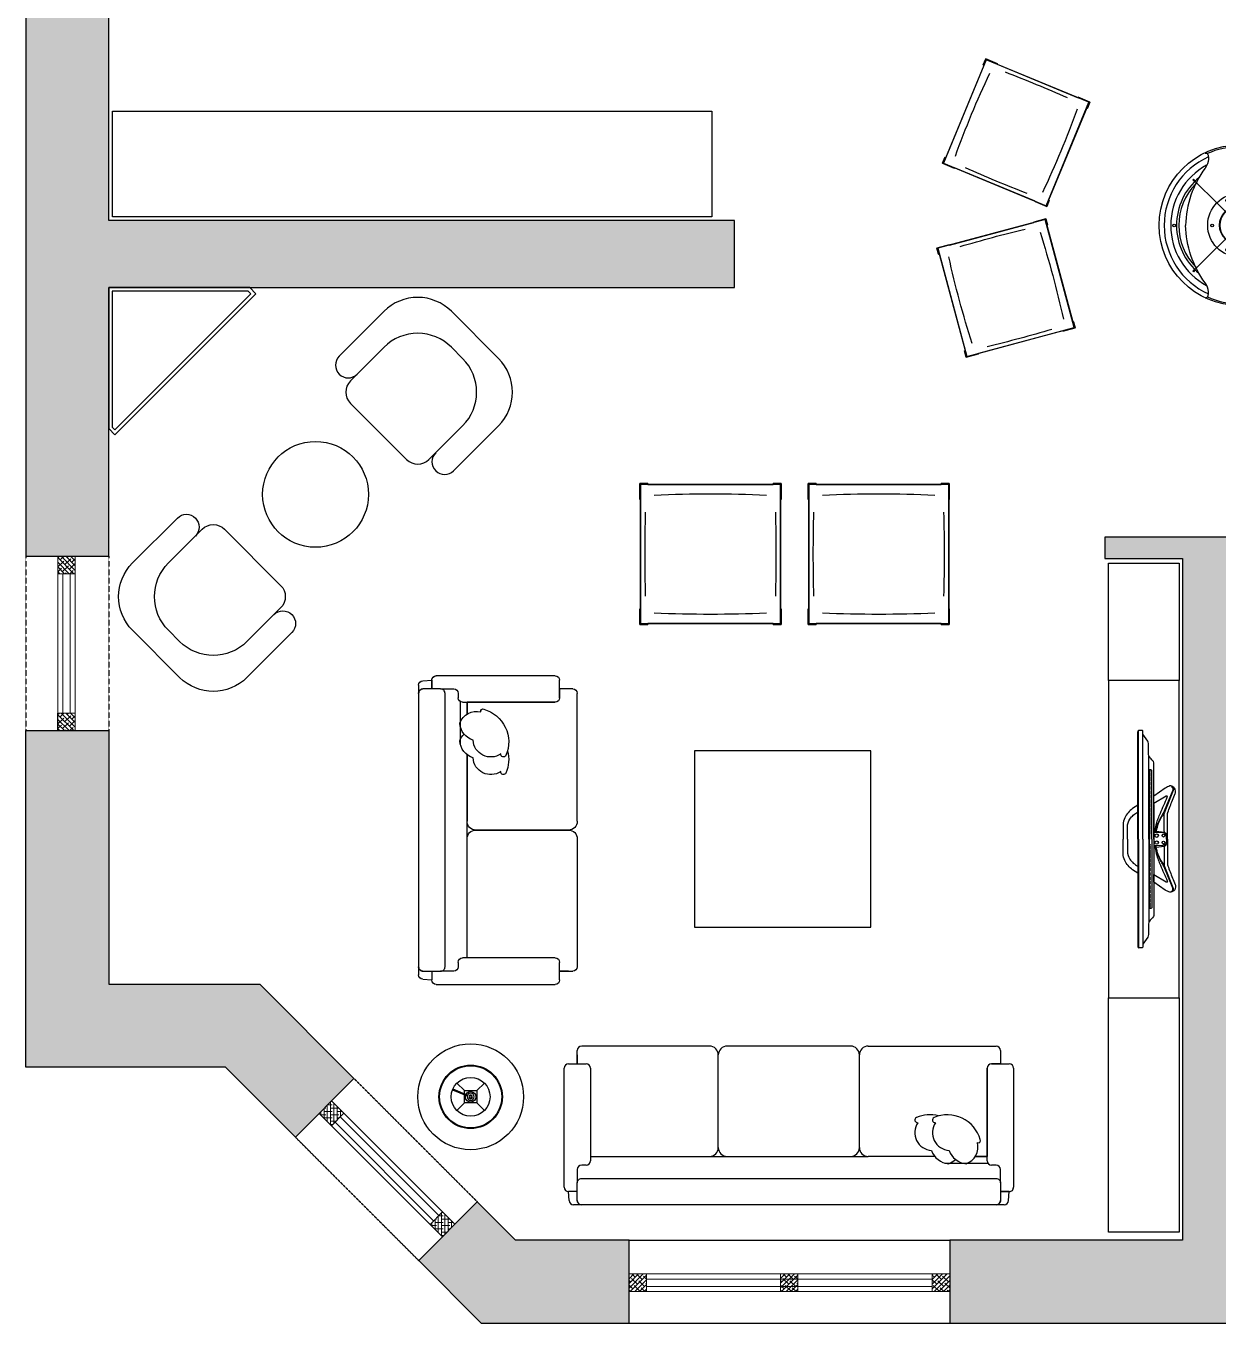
# Model space of a CAD drawing. Header units: millimetres. Extents: x 206455 to 265096, y 21531 to 53708.
# Drawn here: x 246736 to 253497, y 38155 to 45509 of the extents above; entities that cross this region are included whole.
import ezdxf

# ---------------------------------------------------------------- set-up
doc = ezdxf.new("R2010")
doc.units = ezdxf.units.MM
doc.linetypes.add('DASHED2', pattern=[0.375, 0.25, -0.125])
for name, color, linetype in [('dwgmodels.com', 250, 'Continuous'), ('Fireplace_dwgmodels.com', 250, 'Continuous'), ('furniture _san', 36, 'Continuous'), ('hatches', 8, 'Continuous'), ('wall', 5, 'Continuous')]:
    doc.layers.add(name, color=color, linetype=linetype)
pattern_1 = [(45, (71867.572, -406028.151), (-13.25825215, 13.25825215), []), (135, (71867.572, -406028.151), (-39.77475644, 13.25825215), [46.875, -28.125])]

# ---------------------------------------------------------------- blocks, each defined once
blk = doc.blocks.new('sofa 3x800_dwgmodels.com')
at = {"color": 0, "ltscale": 0.03}
for p, q in [((-450, 900), (-1175, 900)), ((350, 900), (-350, 900)), ((450, 900), (1175, 900)), ((-1200, 800), (-1200, 875)), ((-1200, 850), (-1200, 800)), ((-400, 325), (-400, 850)), ((400, 325), (400, 850)), ((1200, 875), (1200, 800)), ((-1275, 100), (-1275, 775)), ((-1275, 100), (-1275, 775)), ((-1250, 800), (-1150, 800)), ((-1250, 800), (-1200, 800)), ((-1200, 800), (-1150, 800)), ((-1125, 775), (-1125, 250)), ((-1125, 775), (-1125, 275)), ((1125, 250), (1125, 775)), ((1125, 775), (1125, 275)), ((1200, 800), (1150, 800)), ((1150, 800), (1200, 800)), ((1200, 800), (1250, 800)), ((1200, 800), (1250, 800)), ((1275, 775), (1275, 100)), ((1275, 775), (1275, 100)), ((-1150, 225), (-1175, 225)), ((-1125, 275), (450, 275)), ((827.8, 275), (450, 275)), ((883.5, 237.4), (1128.4, 237.4)), ((1057.3, 275), (1125, 275)), ((1125, 275), (1057.3, 275)), ((1175, 225), (1150, 225)), ((-1200, 200), (-1200, 125)), ((1200, 125), (1200, 200)), ((-1246, 25), (-1250, 75)), ((-1200, 75), (-1250, 75)), ((-1200, 75), (-1250, 75)), ((-1200, 25), (-1200, 75)), ((1200, 75), (1200, 25)), ((1250, 75), (1200, 75)), ((1246, 25), (1250, 75)), ((1221, 0), (-1221, 0)), ((1175, 0), (-1175, 0))]:
    blk.add_line(p, q, dxfattribs=at)
blk.add_lwpolyline([(1200, 75), (1200, 25, -0.414214), (1175, 0), (-1175, 0, -0.414214), (-1200, 25), (-1200, 125, -0.414214), (-1175, 150), (1175, 150, -0.414214), (1200, 125), (1200, 75), (1250, 75, 0.414214), (1275, 100)], format="xyb", dxfattribs=at)
for centre, radius, start, end in [((-1175, 875), 25, 90, 180), ((-450, 850), 50, 0, 90), ((-350, 850), 50, 90, 180), ((350, 850), 50, 0, 90), ((450, 850), 50, 90, 180), ((1175, 875), 25, 360, 90), ((-1250, 775), 25, 90, 180), ((-1250, 775), 25, 90, 180), ((-1150, 775), 25, 360, 90), ((-1150, 775), 25, 0, 90), ((1150, 775), 25, 90, 180), ((1150, 775), 25, 90, 180), ((1250, 775), 25, 0, 90), ((1250, 775), 25, 0, 90), ((814.3, 409.4), 100.2, 145.85992, 267.00778), ((730.4, 481.4), 15.8, 116.4094, 273.58319), ((798.9, 317.4), 193.6, 75.03244, 112.98573), ((914.3, 409.4), 100.2, 145.85992, 267.00778), ((830.4, 481.4), 15.8, 116.4094, 273.58319), ((898.9, 317.4), 193.6, 15.71431, 112.98573), ((1074.8, 364), 12, 246.25768, 29.37621), ((-450, 325), 50, 270, 0), ((-450, 325), 50, 270, 0), ((-350, 325), 50, 180, 270), ((350, 325), 50, 270, 0), ((350, 325), 50, 270, 0), ((450, 325), 50, 180, 270), ((915.9, 345.4), 112.8, 198.64662, 265.00007), ((1015.9, 345.4), 112.8, 198.64662, 265.00007), ((970, 329.3), 102.8, 290.53054, 13.35968), ((-1175, 200), 25, 90, 180), ((-1150, 250), 25, 270, 0), ((870, 329.3), 102.8, 290.53054, 316.27927), ((1150, 250), 25, 180, 270), ((1175, 200), 25, 0, 90), ((-1250, 100), 25, 180, 270), ((1250, 100), 25, 270, 360), ((-1221, 25), 25, 180, 270), ((-1175, 25), 25, 180, 270), ((1175, 25), 25, 270, 360), ((1221, 25), 25, 270, 360)]:
    blk.add_arc(centre, radius, start, end, dxfattribs=at)
blk = doc.blocks.new('armchair 0556')
at = {"color": 0}
for p, q in [((-630, 459), (-270, 459)), ((-414, 315), (-684, 315)), ((-774, 225), (-774, -225)), ((0, -189), (0, 189)), ((-144, -45), (-144, 45)), ((-684, -315), (-414, -315)), ((-630, -459), (-270, -459))]:
    blk.add_line(p, q, dxfattribs=at)
for centre, radius, start, end in [((-630, 387), 72, 89.99999, 269.99999), ((-270, 189), 270, 359.99999, 89.99999), ((-684, 225), 90, 89.99999, 179.99999), ((-414, 45), 270, 359.99999, 89.99999), ((-414, -45), 270, 269.99999, 359.99999), ((-270, -189), 270, 269.99999, 359.99999), ((-684, -225), 90, 179.99999, 269.99999), ((-630, -387), 72, 89.99999, 269.99999)]:
    blk.add_arc(centre, radius, start, end, dxfattribs=at)
blk = doc.blocks.new('sofa 800x2')
at = {"color": 0, "ltscale": 0.03}
for p, q in [((-821, 0), (821, 0)), ((-775, 0), (775, 0)), ((-846, -25), (-850, -75)), ((-800, -75), (-800, -25)), ((800, -25), (800, -75)), ((846, -25), (850, -75)), ((-875, -775), (-875, -100)), ((-875, -775), (-875, -100)), ((-850, -75), (-800, -75)), ((-800, -125), (-800, -200)), ((800, -75), (850, -75)), ((800, -75), (850, -75)), ((800, -200), (800, -125)), ((875, -100), (875, -775)), ((875, -100), (875, -775)), ((-775, -225), (-750, -225)), ((-483.5, -237.4), (-728.4, -237.4)), ((-725, -250), (-725, -775)), ((-725, -775), (-725, -275)), ((-657.3, -275), (-725, -275)), ((-725, -275), (-657.3, -275)), ((725, -275), (-427.8, -275)), ((-427.8, -275), (-50, -275)), ((725, -775), (725, -250)), ((725, -775), (725, -275)), ((750, -225), (775, -225)), ((0, -325), (0, -850)), ((0, -325), (0, -850)), ((0, -325), (0, -850)), ((0, -850), (0, -325)), ((-800, -800), (-850, -800)), ((-800, -800), (-850, -800)), ((-800, -800), (-750, -800)), ((-750, -800), (-800, -800)), ((-800, -875), (-800, -800)), ((800, -800), (750, -800)), ((850, -800), (750, -800)), ((800, -850), (800, -800)), ((800, -800), (800, -875)), ((850, -800), (800, -800)), ((-50, -900), (-775, -900)), ((50, -900), (775, -900))]:
    blk.add_line(p, q, dxfattribs=at)
blk.add_lwpolyline([(-800, -75), (-800, -25, -0.414214), (-775, 0), (775, 0, -0.414214), (800, -25), (800, -125, -0.414214), (775, -150), (-775, -150, -0.414214), (-800, -125), (-800, -75), (-850, -75, 0.414214), (-875, -100)], format="xyb", dxfattribs=at)
for centre, radius, start, end in [((-821, -25), 25, 90, 180), ((-775, -25), 25, 90, 180), ((775, -25), 25, 360, 90), ((821, -25), 25, 0, 90), ((-850, -100), 25, 90, 180), ((850, -100), 25, 0, 90), ((-775, -200), 25, 180, 270), ((775, -200), 25, 270, 0), ((-750, -250), 25, 0, 90), ((-570, -329.3), 102.8, 110.53054, 193.35968), ((-615.9, -345.4), 112.8, 18.64662, 85.00007), ((-470, -329.3), 102.8, 110.53054, 136.27927), ((-515.9, -345.4), 112.8, 18.64662, 85.00007), ((-50, -325), 50, 0, 90), ((50, -325), 50, 90, 180), ((50, -325), 50, 90, 180), ((750, -250), 25, 90, 180), ((-674.8, -364), 12, 66.25768, 209.37621), ((-514.3, -409.4), 100.2, 325.85992, 87.00778), ((-414.3, -409.4), 100.2, 325.85992, 87.00778), ((-498.9, -317.4), 193.6, 195.71431, 292.98573), ((-398.9, -317.4), 193.6, 255.03244, 292.98573), ((-430.4, -481.4), 15.8, 296.4094, 93.58319), ((-330.4, -481.4), 15.8, 296.4094, 93.58319), ((-850, -775), 25, 180, 270), ((-850, -775), 25, 180, 270), ((-750, -775), 25, 270, 0), ((-750, -775), 25, 270, 0), ((750, -775), 25, 180, 270), ((750, -775), 25, 180, 270), ((850, -775), 25, 270, 0), ((850, -775), 25, 270, 360), ((-775, -875), 25, 180, 270), ((-50, -850), 50, 270, 0), ((50, -850), 50, 180, 270), ((50, -850), 50, 180, 270), ((775, -875), 25, 270, 360)]:
    blk.add_arc(centre, radius, start, end, dxfattribs=at)
blk = doc.blocks.new('F standard lamp plan')
at = {"color": 0, "linetype": 'ByBlock', "lineweight": -2}
for p, q in [((-7.82, 7.78), (-3.54, 3.5)), ((3.46, 3.5), (7.6, 7.64)), ((-3.5, -3.5), (-3.5, 3.5)), ((-3.5, 3.5), (3.5, 3.5)), ((3.5, 3.5), (3.5, -3.5)), ((-3.54, -3.5), (-7.8, -7.76)), ((-4.45, -10.06), (-0.99, -1.74)), ((-3.95, -10.26), (-0.53, -1.93)), ((-1.72, -3.5), (-3.5, -3.5)), ((3.5, -3.5), (-1.18, -3.5)), ((3.46, -3.5), (7.74, -7.78))]:
    blk.add_line(p, q, dxfattribs=at)
for radius in [18, 17.6, 11]:
    blk.add_circle((0, 0), radius, dxfattribs=at)
at = {"color": 0, "linetype": 'ByBlock', "lineweight": -2, "extrusion": (0, 0, -1)}
for major_axis, start_param, end_param in [((-2.12, 2.12), 4.40312, 10.517647), ((1.41, 1.41), 0.785398, 7.068583), ((-0.707, 0.707), 2.356194490191073, 8.639379797370658), ((-0.53, 0.53), 2.35619449019121, 8.639379797370797)]:
    blk.add_ellipse((0, 0), major_axis=major_axis, ratio=1, start_param=start_param, end_param=end_param, dxfattribs=at)
blk = doc.blocks.new('tv table23')
at = {"color": 0}
blk.add_lwpolyline([(0, -900), (400, -900), (400, 900), (0, 900), (0, -900)], dxfattribs=at)
blk = doc.blocks.new('LG-55-la6208-4 top')
at = {"layer": 'dwgmodels.com', "color": 0}
for p, q in [((0, 0), (-138.7, 0)), ((0, 0), (138.7, 0)), ((0, -139.6), (-613.4, -139.6)), ((0, -105.1), (-473.1, -105.1)), ((0, -77), (-432.2, -77)), ((0, -88.9), (-389, -88.9)), ((0, -77), (432.2, -77)), ((0, -88.9), (389, -88.9)), ((0, -105.1), (473.1, -105.1)), ((0, -139.6), (613.4, -139.6)), ((0, -163.3), (-615.7, -163.3)), ((0, -168.4), (-609.1, -168.4)), ((0, -163.3), (615.7, -163.3)), ((0, -168.4), (609.1, -168.4))]:
    blk.add_line(p, q, dxfattribs=at)
for points in [[(-138.7, 0, -0.087489), (-151.2, 2.2, -0.012567), (-220.6, 29.4, 0.010337), (-257.8, 44.2, 0.091985), (-266.1, 45.7, 0.050664), (-280.5, 44.1, 0.157379), (-293.2, 36.8), (-299.8, 25.2, 0.203619), (-301.2, 14.3)], [(-301.2, 14.3, 0.03963), (-288.8, -11.9), (-243.8, -77)], [(-299.8, 25.2), (-296, 29.8, -0.176327), (-288.3, 34.3, -0.124023), (-276.2, 33.4), (-156.5, -14.9, -0.043017), (-145.8, -20.3, 0.007168), (-118.8, -36.5, 0.035791), (-87.7, -51.7, 0.053078), (-44.9, -63.9), (-37.6, -64.3)], [(-297.4, 23.2), (-293.5, 27.7, -0.176327), (-287.8, 31.1, -0.122846), (-277.3, 30.3), (-157.7, -17.9, -0.043017), (-147.5, -23.1, 0.007168), (-120.4, -39.3, 0.035791), (-88.9, -54.7, 0.053299), (-45.3, -67.1), (-37.8, -67.6)], [(-43.6, -74.3), (-43.6, -70.4), (-59.4, -67.6, -0.030959), (-103.2, -57.1, -0.025373), (-132.2, -46.5, -0.003627), (-147.7, -39.8, 0.002957), (-237.1, -1.1, 0.075709), (-241.6, 0, 0.421822), (-244.1, -2, 0.125069), (-243.4, -6.3), (-201.6, -76.1)], [(299.8, 25.2), (296, 29.8, 0.176327), (288.3, 34.3, 0.124023), (276.2, 33.4), (156.5, -14.9, 0.043017), (145.8, -20.3, -0.007168), (118.8, -36.5, -0.035791), (87.7, -51.7, -0.053078), (44.9, -63.9), (37.6, -64.3)], [(297.4, 23.2), (293.5, 27.7, 0.176327), (287.8, 31.1, 0.122846), (277.3, 30.3), (157.7, -17.9, 0.043017), (147.5, -23.1, -0.007168), (120.4, -39.3, -0.035791), (88.9, -54.7, -0.053299), (45.3, -67.1), (37.8, -67.6)], [(43.6, -74.3), (43.6, -70.4), (59.4, -67.6, 0.030959), (103.2, -57.1, 0.025373), (132.2, -46.5, 0.003627), (147.7, -39.8, -0.002957), (237.1, -1.1, -0.075709), (241.6, 0, -0.421822), (244.1, -2, -0.125069), (243.4, -6.3), (201.6, -76.1)], [(138.7, 0, 0.087489), (151.2, 2.2, 0.012567), (220.6, 29.4, -0.010337), (257.8, 44.2, -0.091985), (266.1, 45.7, -0.050664), (280.5, 44.1, -0.157379), (293.2, 36.8), (299.8, 25.2, -0.203619), (301.2, 14.3)], [(301.2, 14.3, -0.03963), (288.8, -11.9), (243.8, -77)], [(-38.2, -14.8, -0.048999), (-41.7, -16.8, -0.126237), (-48.4, -18), (-149.8, -18)], [(-44.9, -63.9), (-39.2, -18.7, -0.06881), (-38.2, -14.8, -0.311157), (-16.5, -1), (0, -1)], [(0, -5.1), (-16.5, -5.1, 0.176327), (-26.9, -8.9, 0.18738), (-35.6, -27.2), (-38.2, -74.3)], [(44.9, -63.9), (39.2, -18.7, 0.06881), (38.2, -14.8, 0.311157), (16.5, -1), (0, -1)], [(0, -5.1), (16.5, -5.1, -0.176327), (26.9, -8.9, -0.18738), (35.6, -27.2), (38.2, -74.3)], [(38.2, -14.8, 0.048999), (41.7, -16.8, 0.126237), (48.4, -18), (149.8, -18)], [(-432.2, -77, 0.185144), (-445.6, -83.7, -0.014846), (-454.5, -92.9, -0.123556), (-479.5, -107.3, -0.051646), (-480.8, -107.6), (-541.6, -107.6, 0.115088), (-556, -110.9), (-595.3, -139.6)], [(-389, -88.9), (-391.6, -91.1, 0.150292), (-393.2, -95.6), (-393.2, -102.2), (0, -102.2)], [(389, -88.9), (391.6, -91.1, -0.150292), (393.2, -95.6), (393.2, -102.2), (0, -102.2)], [(432.2, -77, -0.185144), (445.6, -83.7, 0.014846), (454.5, -92.9, 0.123556), (479.5, -107.3, 0.051646), (480.8, -107.6), (541.6, -107.6, -0.115088), (556, -110.9), (595.3, -139.6)], [(-193.2, -168.4), (-173.6, -197.4, 0.052137), (-173.6, -197.4, 0.127134), (-120.7, -241.3, 0.092146), (-83.2, -251.3, 0.038202)], [(0, -226.9), (-68.6, -226.9, -0.149981), (-113.6, -213.1, -0.12639), (-153.1, -168.4, 0.883679)], [(0, -226.9), (68.6, -226.9, 0.149981), (113.6, -213.1, 0.12639), (153.1, -168.4, -0.883679)], [(193.2, -168.4), (173.6, -197.4, -0.052137), (173.6, -197.4, -0.127134), (120.7, -241.3, -0.092146), (83.2, -251.3, -0.038202)]]:
    blk.add_lwpolyline(points, format="xyb", dxfattribs=at)
for points in [[(-615.9, -142.1), (-615.9, -161.6)], [(-387.1, -102.2), (-387.1, -98), (-388.8, -98), (-388.8, -102.2)], [(-381, -102.2), (-381, -98), (-382.7, -98), (-382.7, -102.2)], [(-374.8, -102.2), (-374.8, -98), (-376.5, -98), (-376.5, -102.2)], [(-368.7, -102.2), (-368.7, -98), (-370.4, -98), (-370.4, -102.2)], [(-362.6, -102.2), (-362.6, -98), (-364.3, -98), (-364.3, -102.2)], [(-356.4, -102.2), (-356.4, -98), (-358.1, -98), (-358.1, -102.2)], [(-350.3, -102.2), (-350.3, -98), (-352, -98), (-352, -102.2)], [(-344.2, -102.2), (-344.2, -98), (-345.9, -98), (-345.9, -102.2)], [(-338, -102.2), (-338, -98), (-339.7, -98), (-339.7, -102.2)], [(-331.9, -102.2), (-331.9, -98), (-333.6, -98), (-333.6, -102.2)], [(-325.8, -102.2), (-325.8, -98), (-327.5, -98), (-327.5, -102.2)], [(-319.6, -102.2), (-319.6, -98), (-321.3, -98), (-321.3, -102.2)], [(-313.5, -102.2), (-313.5, -98), (-315.2, -98), (-315.2, -102.2)], [(-307.4, -102.2), (-307.4, -98), (-309.1, -98), (-309.1, -102.2)], [(-301.2, -102.2), (-301.2, -98), (-302.9, -98), (-302.9, -102.2)], [(-295.1, -102.2), (-295.1, -98), (-296.8, -98), (-296.8, -102.2)], [(-289, -102.2), (-289, -98), (-290.7, -98), (-290.7, -102.2)], [(-282.8, -102.2), (-282.8, -98), (-284.5, -98), (-284.5, -102.2)], [(-276.7, -102.2), (-276.7, -98), (-278.4, -98), (-278.4, -102.2)], [(-270.5, -102.2), (-270.5, -98), (-272.3, -98), (-272.3, -102.2)], [(-264.4, -102.2), (-264.4, -98), (-266.1, -98), (-266.1, -102.2)], [(-258.3, -102.2), (-258.3, -98), (-260, -98), (-260, -102.2)], [(-252.1, -102.2), (-252.1, -98), (-253.9, -98), (-253.9, -102.2)], [(-246, -102.2), (-246, -98), (-247.7, -98), (-247.7, -102.2)], [(-239.9, -102.2), (-239.9, -98), (-241.6, -98), (-241.6, -102.2)], [(-233.7, -102.2), (-233.7, -98), (-235.5, -98), (-235.5, -102.2)], [(-227.6, -102.2), (-227.6, -98), (-229.3, -98), (-229.3, -102.2)], [(-221.5, -102.2), (-221.5, -98), (-223.2, -98), (-223.2, -102.2)], [(-215.3, -102.2), (-215.3, -98), (-217.1, -98), (-217.1, -102.2)], [(-209.2, -102.2), (-209.2, -98), (-210.9, -98), (-210.9, -102.2)], [(-203.1, -102.2), (-203.1, -98), (-204.8, -98), (-204.8, -102.2)], [(-196.9, -102.2), (-196.9, -98), (-198.6, -98), (-198.6, -102.2)], [(-190.8, -102.2), (-190.8, -98), (-192.5, -98), (-192.5, -102.2)], [(-184.7, -102.2), (-184.7, -98), (-186.4, -98), (-186.4, -102.2)], [(-178.5, -102.2), (-178.5, -98), (-180.2, -98), (-180.2, -102.2)], [(-172.4, -102.2), (-172.4, -98), (-174.1, -98), (-174.1, -102.2)], [(-166.3, -102.2), (-166.3, -98), (-168, -98), (-168, -102.2)], [(-160.1, -102.2), (-160.1, -98), (-161.8, -98), (-161.8, -102.2)], [(-154, -102.2), (-154, -98), (-155.7, -98), (-155.7, -102.2)], [(-147.9, -102.2), (-147.9, -98), (-149.6, -98), (-149.6, -102.2)], [(-141.7, -102.2), (-141.7, -98), (-143.4, -98), (-143.4, -102.2)], [(-135.6, -102.2), (-135.6, -98), (-137.3, -98), (-137.3, -102.2)], [(-129.5, -102.2), (-129.5, -98), (-131.2, -98), (-131.2, -102.2)], [(-123.3, -102.2), (-123.3, -98), (-125, -98), (-125, -102.2)], [(-117.2, -102.2), (-117.2, -98), (-118.9, -98), (-118.9, -102.2)], [(-111.1, -102.2), (-111.1, -98), (-112.8, -98), (-112.8, -102.2)], [(-104.9, -102.2), (-104.9, -98), (-106.6, -98), (-106.6, -102.2)], [(-98.8, -102.2), (-98.8, -98), (-100.5, -98), (-100.5, -102.2)], [(-92.7, -102.2), (-92.7, -98), (-94.4, -98), (-94.4, -102.2)], [(-86.5, -102.2), (-86.5, -98), (-88.2, -98), (-88.2, -102.2)], [(-80.4, -102.2), (-80.4, -98), (-82.1, -98), (-82.1, -102.2)], [(-74.3, -102.2), (-74.3, -98), (-76, -98), (-76, -102.2)], [(-68.1, -102.2), (-68.1, -98), (-69.8, -98), (-69.8, -102.2)], [(-62, -102.2), (-62, -98), (-63.7, -98), (-63.7, -102.2)], [(-55.9, -102.2), (-55.9, -98), (-57.6, -98), (-57.6, -102.2)], [(-49.7, -102.2), (-49.7, -98), (-51.4, -98), (-51.4, -102.2)], [(-43.6, -102.2), (-43.6, -98), (-45.3, -98), (-45.3, -102.2)], [(-37.5, -102.2), (-37.5, -98), (-39.2, -98), (-39.2, -102.2)], [(-31.3, -102.2), (-31.3, -98), (-33, -98), (-33, -102.2)], [(31.3, -102.2), (31.3, -98), (33, -98), (33, -102.2)], [(37.5, -102.2), (37.5, -98), (39.2, -98), (39.2, -102.2)], [(43.6, -102.2), (43.6, -98), (45.3, -98), (45.3, -102.2)], [(49.7, -102.2), (49.7, -98), (51.4, -98), (51.4, -102.2)], [(55.9, -102.2), (55.9, -98), (57.6, -98), (57.6, -102.2)], [(62, -102.2), (62, -98), (63.7, -98), (63.7, -102.2)], [(68.1, -102.2), (68.1, -98), (69.8, -98), (69.8, -102.2)], [(74.3, -102.2), (74.3, -98), (76, -98), (76, -102.2)], [(80.4, -102.2), (80.4, -98), (82.1, -98), (82.1, -102.2)], [(86.5, -102.2), (86.5, -98), (88.2, -98), (88.2, -102.2)], [(92.7, -102.2), (92.7, -98), (94.4, -98), (94.4, -102.2)], [(98.8, -102.2), (98.8, -98), (100.5, -98), (100.5, -102.2)], [(104.9, -102.2), (104.9, -98), (106.6, -98), (106.6, -102.2)], [(111.1, -102.2), (111.1, -98), (112.8, -98), (112.8, -102.2)], [(117.2, -102.2), (117.2, -98), (118.9, -98), (118.9, -102.2)], [(123.3, -102.2), (123.3, -98), (125, -98), (125, -102.2)], [(129.5, -102.2), (129.5, -98), (131.2, -98), (131.2, -102.2)], [(135.6, -102.2), (135.6, -98), (137.3, -98), (137.3, -102.2)], [(141.7, -102.2), (141.7, -98), (143.4, -98), (143.4, -102.2)], [(147.9, -102.2), (147.9, -98), (149.6, -98), (149.6, -102.2)], [(154, -102.2), (154, -98), (155.7, -98), (155.7, -102.2)], [(160.1, -102.2), (160.1, -98), (161.8, -98), (161.8, -102.2)], [(166.3, -102.2), (166.3, -98), (168, -98), (168, -102.2)], [(172.4, -102.2), (172.4, -98), (174.1, -98), (174.1, -102.2)], [(178.5, -102.2), (178.5, -98), (180.2, -98), (180.2, -102.2)], [(184.7, -102.2), (184.7, -98), (186.4, -98), (186.4, -102.2)], [(190.8, -102.2), (190.8, -98), (192.5, -98), (192.5, -102.2)], [(196.9, -102.2), (196.9, -98), (198.6, -98), (198.6, -102.2)], [(203.1, -102.2), (203.1, -98), (204.8, -98), (204.8, -102.2)], [(209.2, -102.2), (209.2, -98), (210.9, -98), (210.9, -102.2)], [(215.3, -102.2), (215.3, -98), (217.1, -98), (217.1, -102.2)], [(221.5, -102.2), (221.5, -98), (223.2, -98), (223.2, -102.2)], [(227.6, -102.2), (227.6, -98), (229.3, -98), (229.3, -102.2)], [(233.7, -102.2), (233.7, -98), (235.5, -98), (235.5, -102.2)], [(239.9, -102.2), (239.9, -98), (241.6, -98), (241.6, -102.2)], [(246, -102.2), (246, -98), (247.7, -98), (247.7, -102.2)], [(252.1, -102.2), (252.1, -98), (253.9, -98), (253.9, -102.2)], [(258.3, -102.2), (258.3, -98), (260, -98), (260, -102.2)], [(264.4, -102.2), (264.4, -98), (266.1, -98), (266.1, -102.2)], [(270.5, -102.2), (270.5, -98), (272.3, -98), (272.3, -102.2)], [(276.7, -102.2), (276.7, -98), (278.4, -98), (278.4, -102.2)], [(282.8, -102.2), (282.8, -98), (284.5, -98), (284.5, -102.2)], [(289, -102.2), (289, -98), (290.7, -98), (290.7, -102.2)], [(295.1, -102.2), (295.1, -98), (296.8, -98), (296.8, -102.2)], [(301.2, -102.2), (301.2, -98), (302.9, -98), (302.9, -102.2)], [(307.4, -102.2), (307.4, -98), (309.1, -98), (309.1, -102.2)], [(313.5, -102.2), (313.5, -98), (315.2, -98), (315.2, -102.2)], [(319.6, -102.2), (319.6, -98), (321.3, -98), (321.3, -102.2)], [(325.8, -102.2), (325.8, -98), (327.5, -98), (327.5, -102.2)], [(331.9, -102.2), (331.9, -98), (333.6, -98), (333.6, -102.2)], [(338, -102.2), (338, -98), (339.7, -98), (339.7, -102.2)], [(344.2, -102.2), (344.2, -98), (345.9, -98), (345.9, -102.2)], [(350.3, -102.2), (350.3, -98), (352, -98), (352, -102.2)], [(356.4, -102.2), (356.4, -98), (358.1, -98), (358.1, -102.2)], [(362.6, -102.2), (362.6, -98), (364.3, -98), (364.3, -102.2)], [(368.7, -102.2), (368.7, -98), (370.4, -98), (370.4, -102.2)], [(374.8, -102.2), (374.8, -98), (376.5, -98), (376.5, -102.2)], [(381, -102.2), (381, -98), (382.7, -98), (382.7, -102.2)], [(387.1, -102.2), (387.1, -98), (388.8, -98), (388.8, -102.2)], [(615.9, -142.1), (615.9, -161.6)], [(-83.2, -251.3), (0, -251.3)], [(83.2, -251.3), (0, -251.3)]]:
    blk.add_lwpolyline(points, dxfattribs=at)
for centre, radius in [((-19.7, -60.8), 9.83), ((-19.7, -22.3), 8.15), ((19.7, -60.8), 9.83), ((19.7, -22.3), 8.15)]:
    blk.add_circle(centre, radius, dxfattribs=at)
for centre, radius, start, end in [((-613.4, -142.1), 2.56, 90, 180), ((-17.1, -9243.4), 9169.1, 89.89295, 91.41678), ((17.1, -9243.4), 9169.1, 88.58322, 90.10705), ((613.4, -142.1), 2.56, 0, 90), ((-609.1, -161.6), 6.82, 180, 270), ((609.1, -161.6), 6.82, 270, 0)]:
    blk.add_arc(centre, radius, start, end, dxfattribs=at)
blk = doc.blocks.new('tv t2')
at = {"color": 0}
blk.add_blockref('tv table23', (0, 0), dxfattribs=at)
at = {"color": 0, "rotation": 90}
blk.add_blockref('LG-55-la6208-4 top', (66.3, 0), dxfattribs=at)
blk = doc.blocks.new('pyf')
at = {"color": 0}
for p, q in [((-6, 400), (-6, 355)), ((84, 400), (-6, 400)), ((788, 397), (0, 397)), ((0, 397), (0, -397)), ((84, 397), (84, 400)), ((704, 400), (704, 397)), ((794, 400), (704, 400)), ((788, -397), (788, 397)), ((794, 355), (794, 400)), ((-6, 355), (0, 355)), ((788, 355), (794, 355)), ((-6, -355), (-6, -400)), ((0, -355), (-6, -355)), ((794, -355), (788, -355)), ((794, -400), (794, -355)), ((-6, -400), (84, -400)), ((0, -397), (788, -397)), ((84, -400), (84, -397)), ((704, -397), (704, -400)), ((704, -400), (794, -400))]:
    blk.add_line(p, q, dxfattribs=at)
blk.add_lwpolyline([(0, 355), (-6, 355), (-6, 400), (84, 400), (84, 397), (704, 397), (704, 400), (794, 400), (794, 355), (788, 355), (788, -355), (794, -355), (794, -400), (704, -400), (704, -397), (84, -397), (84, -400), (-6, -400), (-6, -355), (0, -355), (0, 355)], dxfattribs=at)
at = {"color": 0, "extrusion": (0, 0, -1)}
for centre, major_axis, start_param, end_param in [((394, -2028.5), (-4799, 0), 1.521228, 1.620365), ((28020.6, 0), (-27968.6, 0), -0.022786, 0.022786), ((-27232.6, 0), (-27968.6, 0), 3.118807, 3.164379), ((394, 2028.5), (4799, 0), 1.521228, 1.620365)]:
    blk.add_ellipse(centre, major_axis=major_axis, ratio=0.5, start_param=start_param, end_param=end_param, dxfattribs=at)
blk = doc.blocks.new('Doria central 2 bocas_dwgmodels.com')
at = {"layer": 'Fireplace_dwgmodels.com', "color": 0}
for p, q in [((-112, 8.9), (112.1, 8.9)), ((-112, -11.6), (111.8, -11.6))]:
    blk.add_line(p, q, dxfattribs=at)
for points in [[(-411.4, 194.4), (-411.4, 189.7, 0.209117), (-408.5, 183, 0.111173), (-399.2, 177.6, 0.083125), (-377.1, 174.9, 0.133482), (-326.7, 194, -0.155148), (-1.3, 304.9, -6.566172)], [(408.9, 194.4), (408.9, 189.7, -0.209117), (405.9, 183, -0.111173), (396.7, 177.6, -0.083125), (374.6, 174.9, -0.133482), (324.2, 194, 0.155148), (-1.3, 304.9, 6.566172)], [(-411.4, -194.4), (-411.4, -189.7, -0.209117), (-408.5, -183, -0.111173), (-399.2, -177.6, -0.083125), (-377.1, -174.9, -0.133482), (-326.7, -194, 0.155148), (-1.3, -304.9, 6.566172)], [(408.9, -194.4), (408.9, -189.7, 0.209117), (405.9, -183, 0.111173), (396.7, -177.6, 0.083125), (374.6, -174.9, 0.133482), (324.2, -194, -0.155148), (-1.3, -304.9, -6.566172)]]:
    blk.add_lwpolyline(points, format="xyb", dxfattribs=at)
for points in [[(-263.6, 260), (-259.9, 263.8)], [(-253.9, 250.3), (-263.6, 260)], [(-250.1, 254), (-259.9, 263.8)], [(-252, 252.2), (0, 0)], [(249.5, 252.2), (0, 0)], [(247.6, 254), (257.3, 263.8)], [(251.3, 250.3), (261.1, 260)], [(261.1, 260), (257.3, 263.8)], [(-252, -252.2), (0, 0)], [(249.5, -252.2), (0, 0)], [(-253.9, -250.3), (-263.6, -260)], [(-263.6, -260), (-259.9, -263.8)], [(-250.1, -254), (-259.9, -263.8)], [(247.6, -254), (257.3, -263.8)], [(251.3, -250.3), (261.1, -260)], [(261.1, -260), (257.3, -263.8)]]:
    blk.add_lwpolyline(points, dxfattribs=at)
for centre, radius in [((0, 0), 455), ((-1.3, 369.8), 8), ((0, 0), 180), ((-1.3, 155), 8), ((-139.6, 69.7), 8), ((-0.1, -0.1), 112.5), ((-0.1, -0.1), 109.5), ((139.5, 69.7), 8), ((-139.6, -72.3), 8), ((139.5, -72.3), 8), ((-1.3, -157.6), 8), ((-1.3, -369.8), 8)]:
    blk.add_circle(centre, radius, dxfattribs=at)
for centre, radius, start, end in [((0.2, -1.8), 428.6, 90.20157, 155.54967), ((-0.4, 0.1), 389.5, 90.13408, 151.4741), ((-2.7, -1.8), 428.6, 24.45033, 89.79843), ((-2.1, 0.1), 389.5, 28.5259, 89.86592), ((-1.3, 4.1), 352.7, 90.00887, 140.44169), ((-3.5, 8.6), 334.4, 89.62565, 134.27328), ((-1.3, 4.1), 352.7, 39.55831, 89.99113), ((1, 8.6), 334.4, 45.72672, 90.37435), ((0, 0), 445, 155.96388, 204.03612), ((0, 0), 445, 335.74966, 24.25034), ((0.2, 1.8), 428.6, 204.45033, 269.79843), ((-0.4, -0.1), 389.5, 208.5259, 269.86592), ((-2.7, 1.8), 428.6, 270.20157, 335.54967), ((-2.1, -0.1), 389.5, 270.13408, 331.4741), ((-1.3, -4.1), 352.7, 219.55831, 269.99113), ((-3.5, -8.6), 334.4, 225.72672, 270.37435), ((-1.3, -4.1), 352.7, 270.00887, 320.44169), ((1, -8.6), 334.4, 269.62565, 314.27328)]:
    blk.add_arc(centre, radius, start, end, dxfattribs=at)

msp = doc.modelspace()

# ---------------------------------------------------------------- hatches: boundary and pattern name
at = {"layer": 'hatches', "true_color": 0x474847}
h = msp.add_hatch(color=59, dxfattribs=at)
h.paths.add_polyline_path([(249332.1, 50270.1), (249332.1, 50465.6), (246735.8, 50465.6), (246735.8, 48551.7), (247206, 48551.7), (247206, 49996.7), (249332.3, 49996.7), (249332.3, 50270.1)])
h.paths.add_polyline_path([(256824, 49995.3), (256824, 50465.6), (251151.1, 50465.6), (251151.1, 49996.7), (253296.1, 49996.5), (253296.1, 46386), (252695.8, 46386), (252695.8, 46266.4), (253675.6, 46266.4), (253675.7, 49996.2), (255877.2, 49996.2), (255877.1, 47546.2), (255996.9, 47546.2), (255997.1, 49995.3)])
h.paths.add_polyline_path([(257813.9, 50465.6), (259896, 50465.6), (259896, 48665.3), (259426, 48665.3), (259426, 49995.3), (257813.9, 49995.3)])
h.paths.add_polyline_path([(255877.2, 46746.2), (255996.8, 46746.2), (255996.8, 46606.1), (258226.3, 46606.1), (258226.3, 46486.2), (258109.6, 46486.2), (258109.6, 44406.2), (259425.2, 44406.2), (259425.2, 44445.8), (259425.2, 46486.4), (259385.3, 46486.4), (258926.3, 46486.4), (258926.3, 46606.1), (259425, 46606.1), (259425, 47865.3), (259894.8, 47865.3), (259894.8, 43955.4), (258444.9, 43955.4), (258444.9, 43613.1), (257974.2, 43613.1), (257974.2, 43984.8), (257934.6, 43984.8), (256292.8, 43984.8), (256292.8, 43955), (256292.8, 43613.2), (256172.9, 43613.2), (256172.9, 45586.2), (256292.8, 45586.2), (256293, 44406.2), (257989.8, 44406.2), (257989.8, 46486.2), (256292.9, 46486.2), (256292.9, 46286.2), (256173, 46286.2), (256173, 46486.2), (255877.1, 46486.2), (255877.1, 46746.2)])
h.paths.add_polyline_path([(246735.8, 46733.2), (246735.8, 42503.1), (247205.1, 42503.1), (247205.1, 44026.5), (250755.1, 44026.5), (250755.1, 44406.2), (247206, 44406.2), (247206, 46733.2)])
h.paths.add_polyline_path([(246735.8, 41513.9), (247205.1, 41513.9), (247205.1, 40076.4), (248061.7, 40076.4), (248596.2, 39541.8), (248264.4, 39209.2), (247867.9, 39605.7), (246735.8, 39605.7)])
h.paths.add_polyline_path([(249295.8, 38842), (248963.6, 38509.9), (249318.4, 38155.2), (250156.3, 38155.2), (250156.3, 38625), (249512.7, 38625), (249295.7, 38842)])
h.paths.add_polyline_path([(251975.4, 38155.2), (253745.7, 38155.2), (253745.7, 38455.4), (254917.5, 38455.4), (254917.5, 38905.2), (253675.6, 38905.2), (253675.6, 42490.6), (254380.6, 42490.6), (254380.6, 42610.6), (252855.5, 42610.6), (252855.5, 42490.6), (253295.9, 42490.6), (253295.9, 38625), (251975.4, 38625)])
h.paths.add_polyline_path([(258445.5, 40015), (258445.5, 38455.4), (256734.5, 38455.4), (256734.5, 38905.2), (257995.3, 38905.2), (257995.3, 40015)])
h.paths.add_polyline_path([(258445.5, 41004), (257995.3, 41004), (257995.4, 41968.2), (256173, 41968.4), (256173, 42490.7), (255280.6, 42490.7), (255280.6, 42610.5), (256173, 42610.5), (256173, 42713.2), (256292.8, 42713.2), (256292.8, 42088.2), (257995.3, 42088.2), (257995.3, 42703.1), (258445.5, 42703.1)])
at = {"layer": 'wall', "linetype": 'Continuous', "lineweight": 0, "ltscale": 0.13}
h = msp.add_hatch(dxfattribs=at)
h.set_pattern_fill('ANSI38', color=250, scale=150, angle=-90, style=0)
h.set_pattern_definition([(315, (-197446.482, 220791.868), (13.25825215, 13.25825215), []), (45, (-197446.482, 220791.868), (13.25825215, 39.77475644), [46.875, -28.125])])
h.paths.add_polyline_path([(247015.8, 42503.1), (247015.8, 42403.8), (246915.9, 42403.8), (246915.9, 42503.1)])
h = msp.add_hatch(dxfattribs=at)
h.set_pattern_fill('ANSI38', color=250, scale=150, angle=-90, style=0)
h.set_pattern_definition([(315, (-197446.78, 219901.96), (13.25825215, 13.25825215), []), (45, (-197446.78, 219901.96), (13.25825215, 39.77475644), [46.875, -28.125])])
h.paths.add_polyline_path([(247015.4, 41613), (247015.4, 41513.9), (246915.6, 41513.9), (246915.6, 41613)])
h = msp.add_hatch(dxfattribs=at)
h.set_pattern_fill('ANSI38', color=250, scale=150, angle=45, style=0)
h.set_pattern_definition([(90, (60326.367, -401007.247), (18.75, 4e-15), []), (7e-15, (60326.367, -401007.247), (37.5, -18.75), [46.875, -28.125])])
h.paths.add_polyline_path([(248539.2, 39344.3), (248469.2, 39414.4), (248398.6, 39343.8), (248468.7, 39273.7)])
h = msp.add_hatch(dxfattribs=at)
h.set_pattern_fill('ANSI38', color=250, scale=150, angle=45, style=0)
h.set_pattern_definition([(90, (60955.836, -401636.296), (18.75, 4e-15), []), (7e-15, (60955.836, -401636.296), (37.5, -18.75), [46.875, -28.125])])
h.paths.add_polyline_path([(249168.7, 38715.3), (249098.6, 38785.3), (249028.1, 38714.7), (249098.1, 38644.7)])
h = msp.add_hatch(dxfattribs=at)
h.set_pattern_fill('ANSI38', color=250, scale=150, style=0)
h.set_pattern_definition(pattern_1)
h.paths.add_polyline_path([(250156.3, 38434.1), (250255.6, 38434.1), (250255.6, 38334.2), (250156.3, 38334.2)])
h = msp.add_hatch(dxfattribs=at)
h.set_pattern_fill('ANSI38', color=250, scale=150, style=0)
h.set_pattern_definition([(45, (72725.704, -406027.9), (-13.25825215, 13.25825215), []), (135, (72725.704, -406027.9), (-39.77475644, 13.25825215), [46.875, -28.125])])
h.paths.add_polyline_path([(251014.7, 38434.3), (251113.8, 38434.3), (251113.8, 38334.4), (251014.7, 38334.4)])
h = msp.add_hatch(dxfattribs=at)
h.set_pattern_fill('ANSI38', color=250, scale=150, style=0)
h.set_pattern_definition(pattern_1)
h.paths.add_polyline_path([(251876, 38434.1), (251975.4, 38434.1), (251975.4, 38334.1), (251876, 38334.1)])

# ---------------------------------------------------------------- linework, layer by layer
at = {"layer": 'furniture _san'}
for points in [[(247226, 44426.2), (247226, 45026.2), (250626, 45026.2), (250626, 44426.2), (247226, 44426.2)], [(247205.1, 43226.5), (247240.5, 43191.2), (248040.5, 43991.2), (248005.1, 44026.5), (247205.1, 44026.5), (247205.1, 43226.5)]]:
    msp.add_lwpolyline(points, dxfattribs=at)
for points in [[(247225.1, 43234.8), (247240.5, 43219.5), (248012.2, 43991.2), (247996.8, 44006.5), (247225.1, 44006.5)], [(253275.9, 42463.2), (253275.9, 41798.9), (252875.9, 41798.9), (252875.9, 42463.2)], [(250527.9, 40398.9), (251527.9, 40398.9), (251527.9, 41398.9), (250527.9, 41398.9), (250527.9, 40398.9)], [(253275.9, 39998.9), (253275.9, 38670.3), (252875.9, 38670.3), (252875.9, 39998.9)]]:
    msp.add_lwpolyline(points, close=True, dxfattribs=at)
for centre in [(248378.3, 42853.4), (249258, 39437.9)]:
    msp.add_circle(centre, 300, dxfattribs=at)
at = {"layer": 'wall', "color": 250, "linetype": 'Continuous', "lineweight": 15, "ltscale": 0.13}
for p, q in [((246944.4, 42403.7), (246944.4, 41613)), ((246986.1, 41611.6), (246986.1, 42403.7)), ((249048.2, 38735.1), (248489.1, 39294.2)), ((248517.6, 39324.5), (249077.6, 38764.5)), ((251876.6, 38404.4), (250255.8, 38404.4)), ((250255.8, 38362.8), (251876.8, 38362.8))]:
    msp.add_line(p, q, dxfattribs=at)
at = {"layer": 'wall'}
msp.add_line((250156.3, 38155.2), (251975.4, 38155.2), dxfattribs=at)
for points in [[(246735.8, 46733.2), (246735.8, 42503.1), (247205.1, 42503.1), (247205.1, 44026.5), (250755.1, 44026.5), (250755.1, 44406.2), (247206, 44406.2), (247206, 46733.2)], [(251975.4, 38155.2), (253745.7, 38155.2), (253745.7, 38455.4), (254917.5, 38455.4), (254917.5, 38905.2), (253675.6, 38905.2), (253675.6, 42490.6), (254380.6, 42490.6), (254380.6, 42610.6), (252855.5, 42610.6), (252855.5, 42490.6), (253295.9, 42490.6), (253295.9, 38625), (251975.4, 38625)], [(246735.8, 41513.9), (246735.8, 41513.9), (247205.1, 41513.9), (247205.1, 40076.4), (248061.7, 40076.4), (248596.2, 39541.8), (248264.4, 39209.2), (247867.9, 39605.7), (246735.8, 39605.7), (246735.8, 41513.9)], [(249295.8, 38842), (248963.6, 38509.9), (249318.4, 38155.2), (250156.3, 38155.2), (250156.3, 38625), (249512.7, 38625), (249295.7, 38842)]]:
    msp.add_lwpolyline(points, close=True, dxfattribs=at)
at = {"layer": 'wall', "color": 18, "linetype": 'DASHED2', "true_color": 0x000000}
for points in [[(246735.8, 42503.1), (246735.8, 41513.9)], [(247205.1, 42503.1), (247205.1, 41513.9)], [(248596.2, 39541.8), (249295.7, 38842)], [(248264.4, 39209.2), (248963.6, 38509.9)]]:
    msp.add_lwpolyline(points, dxfattribs=at)
at = {"layer": 'wall', "color": 250, "linetype": 'Continuous', "lineweight": 0, "ltscale": 0.13}
for points in [[(247015.8, 41513.9), (247015.8, 42503.1), (246915.9, 42503.1), (246915.9, 41513.9)], [(248469.4, 39414.6), (249168.9, 38715.2), (249098.3, 38644.6), (248398.8, 39344)], [(251975.4, 38434.1), (250156.3, 38434.1), (250156.3, 38334.3), (251975.4, 38334.1)]]:
    msp.add_lwpolyline(points, close=True, dxfattribs=at)
at = {"layer": 'wall', "color": 250, "linetype": 'Continuous', "lineweight": 15, "ltscale": 0.13}
for points in [[(247015.8, 42503.1), (247015.8, 42403.8), (246915.9, 42403.8), (246915.9, 42503.1)], [(247015.4, 41613), (247015.4, 41513.9), (246915.6, 41513.9), (246915.6, 41613)], [(248539.2, 39344.3), (248469.2, 39414.4), (248398.6, 39343.8), (248468.7, 39273.7)], [(249168.7, 38715.3), (249098.6, 38785.3), (249028.1, 38714.7), (249098.1, 38644.7)], [(250156.3, 38434.1), (250255.6, 38434.1), (250255.6, 38334.2), (250156.3, 38334.2)], [(251014.7, 38434.3), (251113.8, 38434.3), (251113.8, 38334.4), (251014.7, 38334.4)], [(251876, 38434.1), (251975.4, 38434.1), (251975.4, 38334.1), (251876, 38334.1)]]:
    msp.add_lwpolyline(points, close=True, dxfattribs=at)
at = {"layer": 'wall'}
msp.add_lwpolyline([(250156.3, 38625), (251975.4, 38625)], dxfattribs=at)

# ---------------------------------------------------------------- block references
at = {"layer": 'furniture _san'}
for name, p, xscale, yscale, rotation in [('pyf', (252643.3, 44783.2), 0.8, 0.8, 157.4999999999999), ('pyf', (252599.2, 44105.6), 0.8000000000000004, 0.8000000000000004, 195.0468171419647), ('F standard lamp plan', (249258, 39437.9), 10, 10, 270)]:
    msp.add_blockref(name, p, dxfattribs=dict(at, xscale=xscale, yscale=yscale, rotation=rotation))
for name, p, rotation in [('Doria central 2 bocas_dwgmodels.com', (253618, 44379.5), 90), ('armchair 0556', (249282.5, 43757.6), 45.00001769444288), ('pyf', (250618.2, 42121), 89.99999999999999), ('pyf', (251572.4, 42121), 89.99999999999999), ('tv t2', (253275.9, 40898.9), 180)]:
    msp.add_blockref(name, p, dxfattribs=dict(at, rotation=rotation))
at = {"layer": 'furniture _san', "xscale": -1}
for name, p, rotation in [('armchair 0556', (247474, 41949.2), 44.99998230555713), ('sofa 800x2', (248962.7, 40950.3), 90)]:
    msp.add_blockref(name, p, dxfattribs=dict(at, rotation=rotation))
at = {"layer": 'furniture _san'}
msp.add_blockref('sofa 3x800_dwgmodels.com', (251062.7, 38825.1), dxfattribs=at)

doc.saveas('drawing.dxf')
